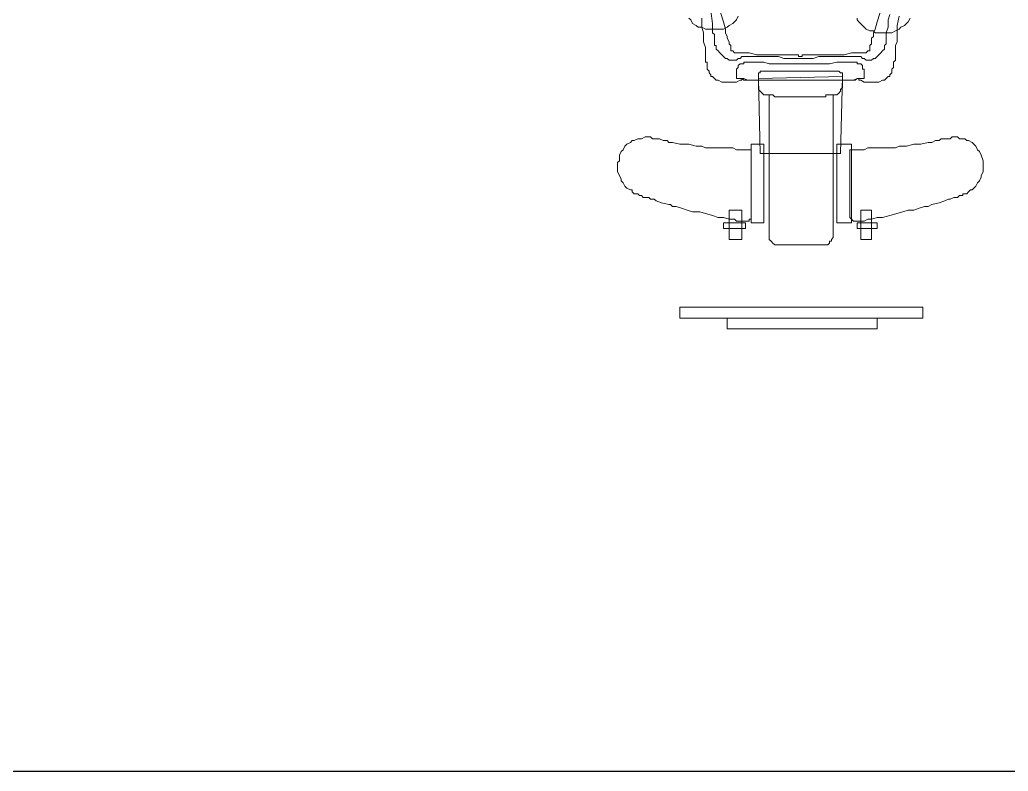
# Model space of a CAD drawing. Extents: x 185064 to 343242, y -369192 to -264966.
# Drawn here: x 210309 to 212018, y -369192 to -367895 of the extents above; entities that cross this region are included whole.
import ezdxf

# ---------------------------------------------------------------- set-up
doc = ezdxf.new("R2010")
doc.units = 0

# ---------------------------------------------------------------- blocks, each defined once
blk = doc.blocks.new('456')
at = {"color": 3, "lineweight": 0}
for points in [[(217763.9, -358376.3), (217760.8, -358392.1), (217760.8, -358411.1), (217760.8, -358420.6), (217757.6, -358426.9), (217757.6, -358433.2), (217757.6, -358439.5), (217757.6, -358442.7), (217757.6, -358445.8), (217757.6, -358449), (217757.6, -358452.1), (217754.4, -358455.3), (217754.4, -358458.5), (217754.4, -358461.6), (217754.4, -358464.8), (217751.3, -358467.9), (217751.3, -358471.1), (217751.3, -358474.2), (217748.1, -358477.4), (217748.1, -358480.6), (217745, -358480.6), (217741.8, -358483.7), (217738.7, -358486.9), (217735.5, -358486.9), (217729.2, -358490), (217726, -358490), (217722.9, -358490), (217716.5, -358490), (217713.4, -358490), (217710.2, -358490), (217707.1, -358490), (217703.9, -358490), (217697.6, -358486.9), (217694.4, -358486.9), (217694.4, -358483.7), (217691.3, -358483.7), (217688.1, -358486.9), (217681.8, -358486.9), (217675.5, -358486.9), (217672.3, -358486.9), (217669.2, -358486.9), (217666, -358486.9), (217662.9, -358486.9), (217659.7, -358486.9), (217656.5, -358486.9), (217653.4, -358486.9), (217647.1, -358486.9), (217643.9, -358486.9), (217640.8, -358486.9), (217637.6, -358486.9), (217628.1, -358486.9), (217615.5, -358486.9), (217593.4, -358486.9), (217574.4, -358486.9), (217561.8, -358486.9), (217552.3, -358486.9), (217542.9, -358486.9), (217539.7, -358486.9), (217536.5, -358486.9), (217533.4, -358486.9), (217530.2, -358486.9), (217527.1, -358486.9), (217523.9, -358486.9), (217520.8, -358486.9), (217517.6, -358486.9), (217514.4, -358486.9), (217511.3, -358486.9), (217508.1, -358486.9), (217498.7, -358486.9), (217495.5, -358486.9), (217492.3, -358483.7), (217492.3, -358486.9), (217489.2, -358486.9), (217482.9, -358490), (217479.7, -358490), (217476.5, -358490), (217473.4, -358490), (217470.2, -358490), (217463.9, -358490), (217460.8, -358490), (217457.6, -358490), (217451.3, -358486.9), (217448.1, -358486.9), (217445, -358483.7), (217441.8, -358480.6), (217438.7, -358480.6), (217438.7, -358477.4), (217435.5, -358474.2), (217435.5, -358471.1), (217432.3, -358467.9), (217432.3, -358464.8), (217432.3, -358461.6), (217432.3, -358458.5), (217432.3, -358455.3), (217429.2, -358455.3), (217429.2, -358452.1), (217429.2, -358449), (217429.2, -358445.8), (217429.2, -358442.7), (217429.2, -358439.5), (217429.2, -358436.3), (217429.2, -358430), (217426, -358420.6), (217426, -358414.2), (217426, -358404.8), (217422.9, -358395.3), (217422.9, -358379.5)], [(217438.7, -358366.9), (217441.8, -358389), (217441.8, -358398.5), (217441.8, -358404.8), (217445, -358407.9), (217445, -358414.2), (217445, -358417.4), (217445, -358420.6), (217445, -358423.7), (217445, -358426.9), (217448.1, -358426.9), (217448.1, -358430), (217448.1, -358433.2), (217451.3, -358436.3), (217454.4, -358439.5), (217457.6, -358442.7), (217460.8, -358445.8), (217463.9, -358449), (217467.1, -358449), (217470.2, -358452.1), (217473.4, -358452.1), (217476.5, -358452.1), (217479.7, -358452.1), (217482.9, -358452.1), (217486, -358449), (217489.2, -358449), (217492.3, -358445.8), (217498.7, -358445.8), (217501.8, -358445.8), (217505, -358445.8), (217508.1, -358445.8), (217511.3, -358445.8), (217514.4, -358445.8), (217517.6, -358445.8), (217520.8, -358445.8), (217530.2, -358445.8), (217536.5, -358445.8), (217546, -358445.8), (217555.5, -358445.8), (217565, -358449), (217574.4, -358449), (217577.6, -358449), (217580.8, -358449), (217583.9, -358449), (217587.1, -358449), (217590.2, -358449), (217593.4, -358449), (217596.5, -358449), (217599.7, -358449), (217602.9, -358449), (217606, -358449), (217609.2, -358449), (217612.3, -358449), (217615.5, -358449), (217625, -358445.8), (217634.4, -358445.8), (217653.4, -358445.8), (217662.9, -358445.8), (217666, -358445.8), (217669.2, -358445.8), (217672.3, -358445.8), (217675.5, -358445.8), (217678.7, -358445.8), (217681.8, -358445.8), (217685, -358445.8), (217688.1, -358445.8), (217691.3, -358445.8), (217697.6, -358445.8), (217700.8, -358449), (217703.9, -358449), (217707.1, -358452.1), (217710.2, -358452.1), (217713.4, -358452.1), (217716.5, -358452.1), (217719.7, -358449), (217722.9, -358449), (217726, -358445.8), (217729.2, -358442.7), (217732.3, -358439.5), (217735.5, -358436.3), (217738.7, -358433.2), (217738.7, -358430), (217738.7, -358426.9), (217741.8, -358423.7), (217741.8, -358420.6), (217741.8, -358417.4), (217741.8, -358414.2), (217741.8, -358407.9), (217741.8, -358404.8), (217745, -358395.3), (217745, -358382.7), (217748.1, -358373.2)], [(217486, -358376.3), (217482.9, -358382.7), (217479.7, -358385.8), (217476.5, -358389), (217470.2, -358392.1), (217467.1, -358395.3), (217460.8, -358398.5), (217457.6, -358398.5), (217451.3, -358398.5), (217448.1, -358398.5), (217445, -358398.5), (217441.8, -358398.5), (217435.5, -358398.5), (217432.3, -358398.5), (217429.2, -358398.5), (217422.9, -358395.3), (217416.5, -358395.3), (217413.4, -358392.1), (217407.1, -358389), (217403.9, -358382.7), (217400.8, -358379.5)], [(217691.3, -358379.5), (217691.3, -358382.7), (217694.4, -358385.8), (217700.8, -358392.1), (217703.9, -358395.3), (217707.1, -358398.5), (217713.4, -358401.6), (217719.7, -358401.6), (217722.9, -358404.8), (217726, -358404.8), (217732.3, -358404.8), (217735.5, -358404.8), (217738.7, -358404.8), (217741.8, -358404.8), (217748.1, -358404.8), (217751.3, -358404.8), (217757.6, -358401.6), (217763.9, -358398.5), (217767.1, -358395.3), (217773.4, -358392.1), (217776.5, -358389), (217779.7, -358385.8), (217782.9, -358379.5)], [(217451.3, -358357.4), (217460.8, -358385.8), (217463.9, -358398.5), (217463.9, -358404.8), (217467.1, -358411.1), (217467.1, -358414.2), (217470.2, -358420.6), (217470.2, -358423.7), (217473.4, -358426.9), (217473.4, -358430), (217473.4, -358433.2), (217473.4, -358436.3), (217476.5, -358436.3), (217479.7, -358439.5), (217482.9, -358439.5), (217486, -358439.5), (217492.3, -358439.5), (217495.5, -358439.5), (217505, -358439.5), (217517.6, -358442.7), (217520.8, -358442.7), (217527.1, -358442.7), (217533.4, -358442.7), (217539.7, -358442.7), (217555.5, -358442.7), (217561.8, -358442.7), (217568.1, -358442.7), (217574.4, -358442.7), (217580.8, -358442.7), (217587.1, -358442.7), (217590.2, -358442.7), (217590.2, -358445.8), (217593.4, -358445.8), (217596.5, -358445.8), (217596.5, -358442.7), (217599.7, -358442.7), (217606, -358442.7), (217609.2, -358442.7), (217618.7, -358442.7), (217625, -358442.7), (217631.3, -358442.7), (217647.1, -358442.7), (217653.4, -358442.7), (217659.7, -358442.7), (217666, -358442.7), (217669.2, -358442.7), (217681.8, -358439.5), (217691.3, -358439.5), (217694.4, -358439.5), (217697.6, -358439.5), (217700.8, -358439.5), (217703.9, -358439.5), (217707.1, -358439.5), (217710.2, -358436.3), (217713.4, -358436.3), (217713.4, -358433.2), (217713.4, -358430), (217713.4, -358426.9), (217716.5, -358423.7), (217716.5, -358420.6), (217716.5, -358414.2), (217719.7, -358411.1), (217719.7, -358404.8), (217722.9, -358398.5), (217726, -358385.8), (217735.5, -358357.4)], [(217520.8, -358486.9), (217517.6, -358486.9), (217514.4, -358486.9), (217511.3, -358486.9), (217508.1, -358486.9), (217501.8, -358486.9), (217495.5, -358483.7), (217492.3, -358483.7), (217489.2, -358483.7), (217486, -358483.7), (217482.9, -358483.7), (217482.9, -358480.6), (217482.9, -358477.4), (217482.9, -358474.2), (217482.9, -358471.1), (217482.9, -358467.9), (217486, -358464.8), (217486, -358461.6), (217489.2, -358458.5), (217492.3, -358458.5), (217495.5, -358458.5), (217495.5, -358455.3), (217498.7, -358455.3), (217501.8, -358455.3), (217505, -358455.3), (217508.1, -358455.3), (217511.3, -358455.3), (217514.4, -358455.3), (217517.6, -358455.3), (217520.8, -358455.3), (217530.2, -358455.3), (217539.7, -358458.5), (217549.2, -358458.5), (217558.7, -358458.5), (217565, -358458.5), (217568.1, -358458.5), (217571.3, -358458.5), (217574.4, -358458.5), (217577.6, -358458.5), (217580.8, -358458.5), (217587.1, -358458.5), (217590.2, -358458.5), (217593.4, -358458.5), (217596.5, -358458.5), (217599.7, -358458.5), (217606, -358458.5), (217609.2, -358458.5), (217612.3, -358458.5), (217615.5, -358458.5), (217618.7, -358458.5), (217621.8, -358458.5), (217628.1, -358458.5), (217634.4, -358458.5), (217643.9, -358458.5), (217656.5, -358455.3), (217662.9, -358455.3), (217669.2, -358455.3), (217672.3, -358455.3), (217675.5, -358455.3), (217678.7, -358455.3), (217681.8, -358455.3), (217685, -358455.3), (217688.1, -358455.3), (217691.3, -358455.3), (217691.3, -358458.5), (217694.4, -358458.5), (217697.6, -358458.5), (217700.8, -358461.6), (217700.8, -358464.8), (217700.8, -358467.9), (217703.9, -358467.9), (217703.9, -358471.1), (217703.9, -358474.2), (217703.9, -358477.4), (217703.9, -358480.6), (217703.9, -358483.7), (217700.8, -358483.7), (217697.6, -358483.7), (217694.4, -358483.7), (217691.3, -358483.7), (217685, -358486.9), (217678.7, -358486.9), (217675.5, -358486.9), (217672.3, -358486.9), (217669.2, -358486.9), (217666, -358486.9)], [(217539.7, -358512.1), (217539.7, -358515.3), (217539.7, -358518.5), (217539.7, -358524.8), (217539.7, -358527.9), (217539.7, -358534.2), (217539.7, -358540.6), (217539.7, -358546.9), (217539.7, -358553.2), (217539.7, -358559.5), (217539.7, -358569), (217539.7, -358578.5), (217539.7, -358584.8), (217539.7, -358603.7), (217539.7, -358641.6), (217539.7, -358660.6), (217539.7, -358679.5), (217539.7, -358689), (217539.7, -358695.3), (217539.7, -358704.8), (217539.7, -358711.1), (217539.7, -358720.6), (217539.7, -358726.9), (217539.7, -358733.2), (217539.7, -358736.3), (217539.7, -358742.7), (217539.7, -358745.8), (217539.7, -358749), (217539.7, -358752.1), (217539.7, -358755.3), (217539.7, -358758.5), (217539.7, -358761.6), (217542.9, -358764.8), (217546, -358767.9), (217549.2, -358771.1), (217552.3, -358771.1), (217555.5, -358771.1), (217558.7, -358771.1), (217561.8, -358771.1), (217565, -358771.1), (217571.3, -358771.1), (217580.8, -358771.1), (217587.1, -358771.1), (217590.2, -358771.1), (217593.4, -358771.1), (217596.5, -358771.1), (217599.7, -358771.1), (217606, -358771.1), (217618.7, -358771.1), (217621.8, -358771.1), (217625, -358771.1), (217628.1, -358771.1), (217631.3, -358771.1), (217634.4, -358771.1), (217637.6, -358771.1), (217640.8, -358771.1), (217643.9, -358767.9), (217643.9, -358764.8), (217647.1, -358764.8), (217647.1, -358761.6), (217650.2, -358758.5), (217650.2, -358755.3), (217650.2, -358752.1), (217650.2, -358749), (217650.2, -358745.8), (217650.2, -358742.7), (217650.2, -358736.3), (217650.2, -358733.2), (217650.2, -358726.9), (217650.2, -358720.6), (217650.2, -358711.1), (217650.2, -358704.8), (217650.2, -358695.3), (217650.2, -358689), (217650.2, -358679.5), (217650.2, -358660.6), (217650.2, -358641.6), (217650.2, -358603.7), (217650.2, -358584.8), (217650.2, -358578.5), (217650.2, -358569), (217650.2, -358559.5), (217650.2, -358553.2), (217650.2, -358546.9), (217650.2, -358540.6), (217650.2, -358534.2), (217650.2, -358527.9), (217650.2, -358524.8), (217650.2, -358518.5), (217650.2, -358515.3), (217650.2, -358512.1)], [(217385, -358897.4), (217385, -358878.5), (217805, -358878.5)], [(217805, -358878.5), (217805, -358897.4)], [(217385, -358897.4), (217805, -358897.4)], [(217467.1, -358897.4), (217467.1, -358916.3), (217726, -358916.3), (217726, -358897.4)]]:
    blk.add_lwpolyline(points, dxfattribs=at)
for points in [[(217593.4, -358471.1), (217590.2, -358471.1), (217587.1, -358471.1), (217583.9, -358471.1), (217580.8, -358471.1), (217574.4, -358471.1), (217571.3, -358471.1), (217552.3, -358471.1), (217546, -358471.1), (217542.9, -358471.1), (217539.7, -358471.1), (217536.5, -358471.1), (217533.4, -358471.1), (217530.2, -358471.1), (217527.1, -358471.1), (217523.9, -358471.1), (217523.9, -358474.2), (217520.8, -358474.2), (217520.8, -358477.4), (217520.8, -358480.6), (217520.8, -358483.7), (217520.8, -358486.9), (217520.8, -358490), (217520.8, -358496.3), (217520.8, -358499.5), (217520.8, -358502.7), (217523.9, -358505.8), (217527.1, -358509), (217530.2, -358512.1), (217533.4, -358512.1), (217536.5, -358512.1), (217539.7, -358512.1), (217542.9, -358512.1), (217546, -358512.1), (217549.2, -358515.3), (217552.3, -358515.3), (217555.5, -358515.3), (217558.7, -358515.3), (217565, -358515.3), (217577.6, -358515.3), (217583.9, -358515.3), (217587.1, -358515.3), (217590.2, -358515.3), (217593.4, -358515.3), (217596.5, -358515.3), (217599.7, -358515.3), (217602.9, -358515.3), (217609.2, -358515.3), (217621.8, -358515.3), (217628.1, -358515.3), (217631.3, -358515.3), (217634.4, -358515.3), (217637.6, -358515.3), (217637.6, -358512.1), (217640.8, -358512.1), (217643.9, -358512.1), (217650.2, -358512.1), (217653.4, -358512.1), (217656.5, -358512.1), (217659.7, -358509), (217662.9, -358505.8), (217662.9, -358502.7), (217666, -358499.5), (217666, -358496.3), (217666, -358490), (217666, -358486.9), (217666, -358483.7), (217666, -358480.6), (217666, -358477.4), (217666, -358474.2), (217662.9, -358474.2), (217659.7, -358471.1), (217656.5, -358471.1), (217653.4, -358471.1), (217650.2, -358471.1), (217647.1, -358471.1), (217643.9, -358471.1), (217637.6, -358471.1), (217634.4, -358471.1), (217615.5, -358471.1), (217612.3, -358471.1), (217606, -358471.1), (217602.9, -358471.1), (217599.7, -358471.1), (217596.5, -358471.1)], [(217666, -358480.6), (217662.9, -358613.2), (217523.9, -358613.2), (217520.8, -358483.7)], [(217508.1, -358723.7), (217508.1, -358726.9), (217505, -358726.9), (217505, -358730), (217501.8, -358730), (217498.7, -358730), (217495.5, -358730), (217492.3, -358730), (217489.2, -358730), (217486, -358730), (217482.9, -358730), (217479.7, -358726.9), (217476.5, -358726.9), (217470.2, -358726.9), (217460.8, -358723.7), (217451.3, -358723.7), (217441.8, -358720.6), (217419.7, -358714.2), (217407.1, -358714.2), (217397.6, -358711.1), (217388.1, -358707.9), (217378.7, -358704.8), (217375.5, -358704.8), (217372.3, -358704.8), (217369.2, -358701.6), (217366, -358701.6), (217353.4, -358698.5), (217343.9, -358695.3), (217340.8, -358692.1), (217334.4, -358692.1), (217331.3, -358689), (217328.1, -358689), (217321.8, -358689), (217318.7, -358685.8), (217315.5, -358685.8), (217312.3, -358682.7), (217309.2, -358682.7), (217306, -358682.7), (217302.9, -358679.5), (217302.9, -358676.3), (217299.7, -358676.3), (217293.4, -358673.2), (217290.2, -358670), (217287.1, -358663.7), (217283.9, -358660.6), (217283.9, -358657.4), (217280.8, -358651.1), (217277.6, -358644.8), (217277.6, -358638.5), (217277.6, -358635.3), (217277.6, -358632.1), (217277.6, -358629), (217280.8, -358625.8), (217280.8, -358616.3), (217283.9, -358610), (217287.1, -358606.9), (217290.2, -358600.6), (217293.4, -358597.4), (217299.7, -358594.2), (217302.9, -358591.1), (217306, -358591.1), (217312.3, -358587.9), (217315.5, -358587.9), (217318.7, -358587.9), (217325, -358584.8), (217328.1, -358584.8), (217331.3, -358584.8), (217334.4, -358584.8), (217337.6, -358587.9), (217340.8, -358587.9), (217347.1, -358587.9), (217350.2, -358587.9), (217356.5, -358591.1), (217362.9, -358591.1), (217366, -358594.2), (217372.3, -358594.2), (217385, -358597.4), (217400.8, -358597.4), (217413.4, -358600.6), (217419.7, -358600.6), (217422.9, -358600.6), (217429.2, -358603.7), (217435.5, -358603.7), (217448.1, -358603.7), (217463.9, -358603.7), (217476.5, -358603.7), (217482.9, -358606.9), (217489.2, -358606.9), (217495.5, -358606.9), (217498.7, -358606.9), (217501.8, -358606.9), (217505, -358606.9), (217508.1, -358606.9), (217508.1, -358610), (217508.1, -358613.2), (217508.1, -358616.3), (217508.1, -358619.5), (217508.1, -358625.8), (217508.1, -358629), (217508.1, -358635.3), (217508.1, -358644.8), (217508.1, -358654.2), (217508.1, -358666.9), (217508.1, -358676.3), (217508.1, -358685.8), (217508.1, -358695.3), (217508.1, -358701.6), (217508.1, -358704.8), (217508.1, -358711.1), (217508.1, -358714.2), (217508.1, -358717.4), (217508.1, -358720.6)], [(217678.7, -358723.7), (217681.8, -358726.9), (217685, -358730), (217688.1, -358730), (217691.3, -358730), (217694.4, -358730), (217697.6, -358730), (217700.8, -358730), (217703.9, -358730), (217710.2, -358726.9), (217713.4, -358726.9), (217716.5, -358726.9), (217726, -358723.7), (217735.5, -358723.7), (217748.1, -358720.6), (217770.2, -358714.2), (217779.7, -358711.1), (217789.2, -358711.1), (217798.7, -358707.9), (217808.1, -358704.8), (217811.3, -358704.8), (217814.4, -358704.8), (217820.8, -358701.6), (217833.4, -358698.5), (217842.9, -358695.3), (217849.2, -358692.1), (217852.3, -358692.1), (217858.7, -358689), (217861.8, -358689), (217865, -358689), (217868.1, -358685.8), (217871.3, -358685.8), (217874.4, -358685.8), (217874.4, -358682.7), (217877.6, -358682.7), (217880.8, -358682.7), (217883.9, -358679.5), (217887.1, -358676.3), (217890.2, -358676.3), (217893.4, -358673.2), (217896.5, -358670), (217899.7, -358663.7), (217902.9, -358660.6), (217906, -358654.2), (217906, -358651.1), (217909.2, -358644.8), (217909.2, -358638.5), (217909.2, -358635.3), (217909.2, -358632.1), (217909.2, -358629), (217909.2, -358625.8), (217906, -358616.3), (217902.9, -358610), (217899.7, -358606.9), (217896.5, -358600.6), (217893.4, -358597.4), (217890.2, -358594.2), (217883.9, -358591.1), (217880.8, -358591.1), (217877.6, -358587.9), (217871.3, -358587.9), (217868.1, -358587.9), (217865, -358584.8), (217861.8, -358584.8), (217855.5, -358584.8), (217852.3, -358587.9), (217849.2, -358587.9), (217846, -358587.9), (217842.9, -358587.9), (217836.5, -358587.9), (217833.4, -358591.1), (217827.1, -358591.1), (217820.8, -358594.2), (217814.4, -358594.2), (217801.8, -358597.4), (217789.2, -358597.4), (217776.5, -358600.6), (217770.2, -358600.6), (217763.9, -358600.6), (217757.6, -358603.7), (217751.3, -358603.7), (217738.7, -358603.7), (217726, -358603.7), (217710.2, -358603.7), (217703.9, -358606.9), (217697.6, -358606.9), (217694.4, -358606.9), (217688.1, -358606.9), (217685, -358606.9), (217681.8, -358606.9), (217678.7, -358606.9), (217678.7, -358610), (217678.7, -358613.2), (217678.7, -358616.3), (217678.7, -358619.5), (217678.7, -358625.8), (217678.7, -358629), (217678.7, -358635.3), (217678.7, -358644.8), (217678.7, -358654.2), (217678.7, -358666.9), (217678.7, -358676.3), (217678.7, -358685.8), (217678.7, -358695.3), (217678.7, -358701.6), (217678.7, -358704.8), (217678.7, -358711.1), (217678.7, -358714.2), (217678.7, -358717.4), (217678.7, -358720.6)], [(217508.1, -358597.4), (217530.2, -358597.4), (217530.2, -358733.2), (217508.1, -358733.2)], [(217681.8, -358597.4), (217656.5, -358597.4), (217656.5, -358733.2), (217681.8, -358733.2)], [(217492.3, -358711.1), (217489.2, -358711.1), (217486, -358711.1), (217482.9, -358711.1), (217479.7, -358711.1), (217476.5, -358711.1), (217473.4, -358711.1), (217470.2, -358711.1), (217470.2, -358714.2), (217470.2, -358717.4), (217470.2, -358720.6), (217470.2, -358723.7), (217470.2, -358726.9), (217470.2, -358736.3), (217470.2, -358745.8), (217470.2, -358749), (217470.2, -358752.1), (217470.2, -358755.3), (217470.2, -358758.5), (217470.2, -358761.6), (217473.4, -358761.6), (217476.5, -358761.6), (217479.7, -358761.6), (217482.9, -358761.6), (217486, -358761.6), (217489.2, -358761.6), (217492.3, -358761.6), (217492.3, -358758.5), (217492.3, -358755.3), (217492.3, -358752.1), (217492.3, -358749), (217492.3, -358745.8), (217492.3, -358736.3), (217492.3, -358726.9), (217492.3, -358723.7), (217492.3, -358720.6), (217492.3, -358717.4), (217492.3, -358714.2)], [(217697.6, -358711.1), (217700.8, -358711.1), (217703.9, -358711.1), (217707.1, -358711.1), (217710.2, -358711.1), (217713.4, -358711.1), (217716.5, -358711.1), (217716.5, -358714.2), (217716.5, -358717.4), (217716.5, -358720.6), (217716.5, -358723.7), (217716.5, -358726.9), (217716.5, -358736.3), (217716.5, -358745.8), (217716.5, -358749), (217716.5, -358752.1), (217716.5, -358755.3), (217716.5, -358758.5), (217716.5, -358761.6), (217713.4, -358761.6), (217710.2, -358761.6), (217707.1, -358761.6), (217703.9, -358761.6), (217700.8, -358761.6), (217697.6, -358761.6), (217697.6, -358758.5), (217697.6, -358755.3), (217697.6, -358752.1), (217697.6, -358749), (217697.6, -358745.8), (217697.6, -358736.3), (217697.6, -358726.9), (217697.6, -358723.7), (217697.6, -358720.6), (217697.6, -358717.4), (217697.6, -358714.2)], [(217498.7, -358733.2), (217460.8, -358733.2), (217460.8, -358742.7), (217498.7, -358742.7)], [(217691.3, -358733.2), (217726, -358733.2), (217726, -358742.7), (217691.3, -358742.7)]]:
    blk.add_lwpolyline(points, close=True, dxfattribs=at)

msp = doc.modelspace()

# ---------------------------------------------------------------- linework, layer by layer
at = {"color": 8}
msp.add_line((185063.7, -369192.2), (217097.2, -369192.2), dxfattribs=at)

# ---------------------------------------------------------------- block references
msp.add_blockref('456', (-5935, -9512.2))

doc.saveas('drawing.dxf')
